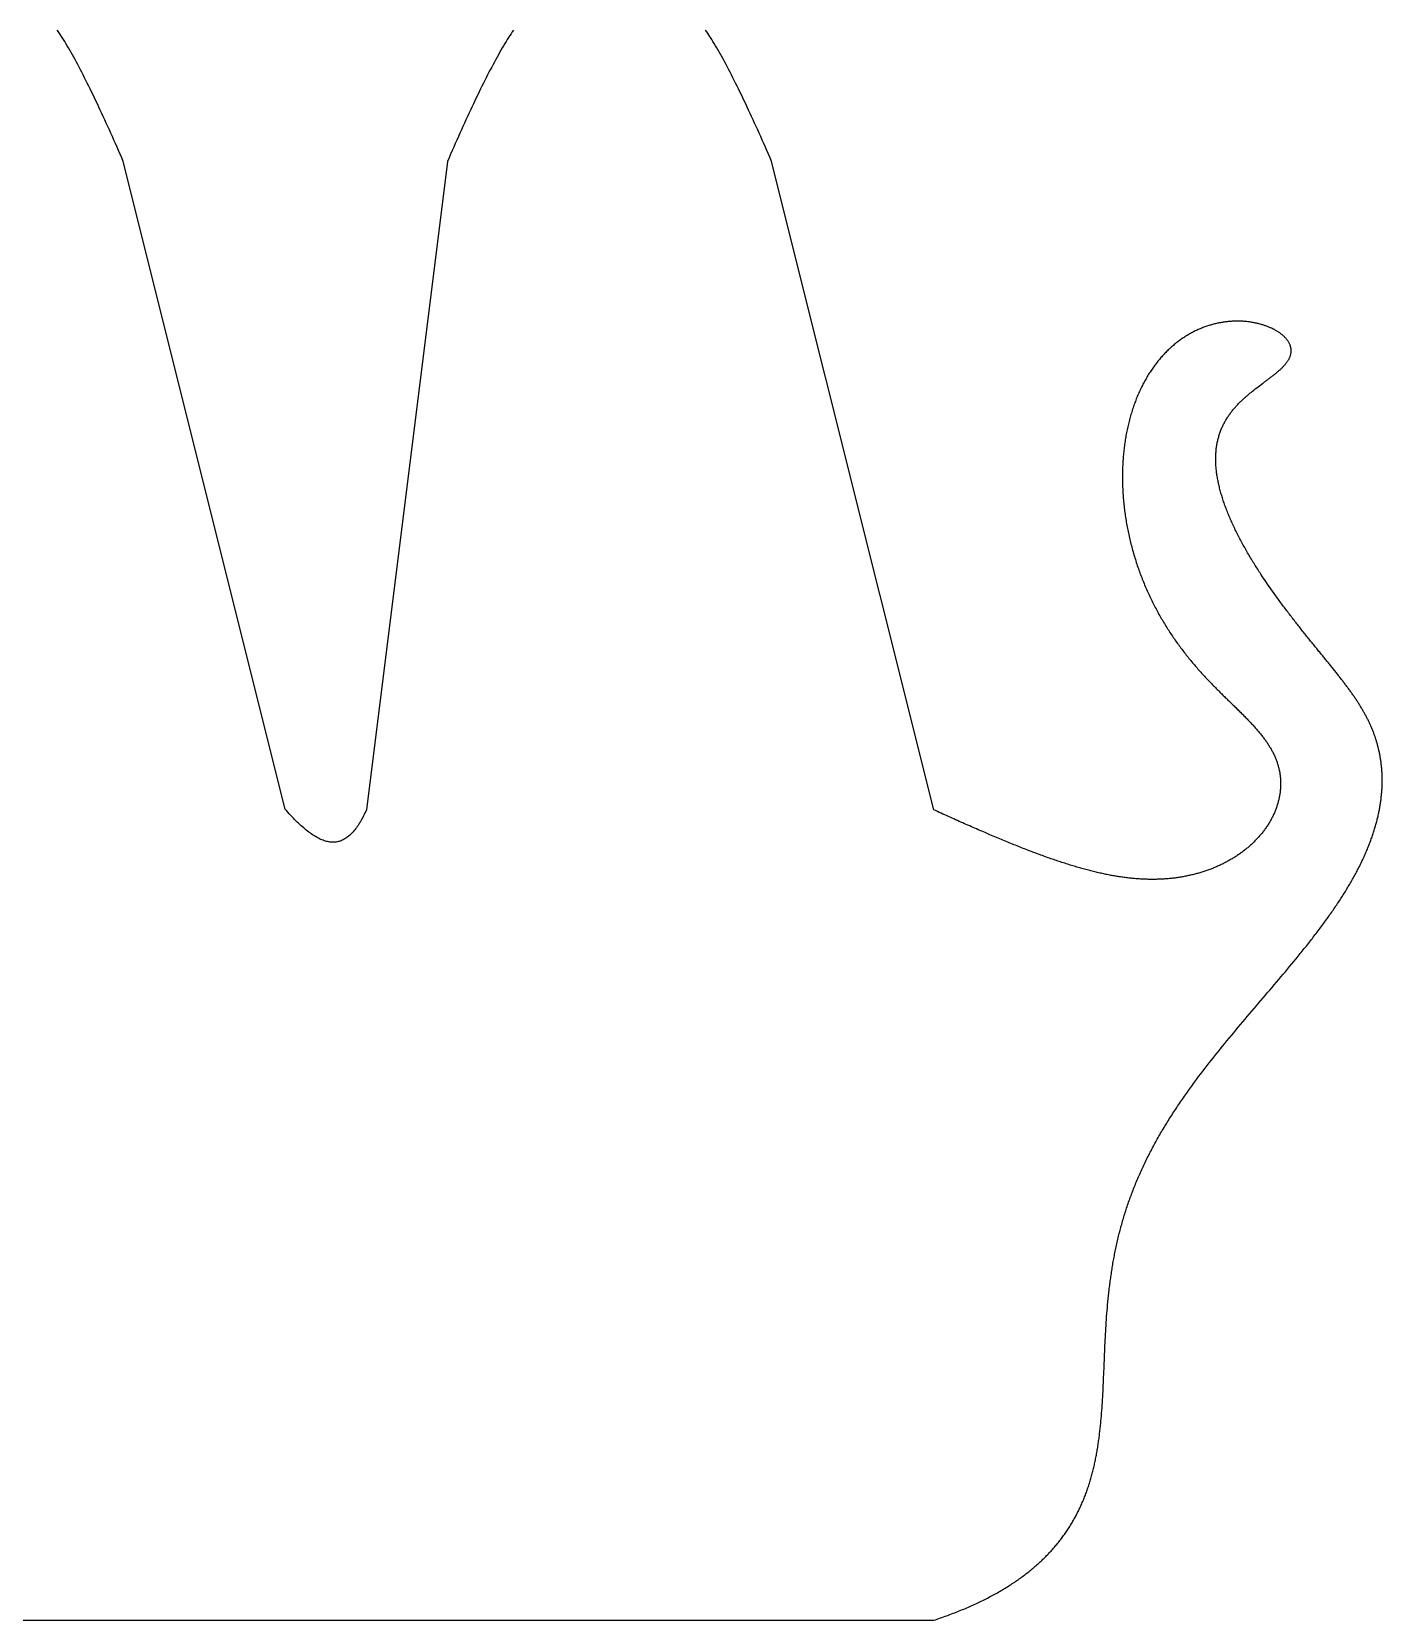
# Model space of a CAD drawing. Extents: x 10 to 579, y 44 to 800.
# Drawn here: x 258.34 to 300, y 304.96 to 353.96 of the extents above; entities that cross this region are included whole.
import ezdxf

# ---------------------------------------------------------------- set-up
doc = ezdxf.new("R2010")
doc.units = 0
doc.header["$MEASUREMENT"] = 0
doc.layers.get('0').update_dxf_attribs({"lineweight": 0})

msp = doc.modelspace()

# ---------------------------------------------------------------- linework, layer by layer
at = {"color": 18, "lineweight": 25, "true_color": 0x000000}
for p, q in [((266.161, 329.983), (261.167, 349.959)), ((271.167, 349.959), (268.667, 329.959)), ((286.167, 329.959), (281.167, 349.959)), ((236.167, 304.959), (286.167, 304.959))]:
    msp.add_line(p, q, dxfattribs=at)
for points in [[(261.167, 349.959), (261.119, 350.071), (261.07, 350.183), (261.022, 350.293), (260.974, 350.403), (260.926, 350.511), (260.878, 350.618), (260.831, 350.725), (260.784, 350.83), (260.737, 350.935), (260.69, 351.038), (260.644, 351.14), (260.597, 351.241), (260.551, 351.342), (260.505, 351.441), (260.459, 351.539), (260.414, 351.636), (260.369, 351.732), (260.324, 351.826), (260.279, 351.92), (260.234, 352.012), (260.19, 352.104), (260.146, 352.194), (260.102, 352.283), (260.058, 352.37), (260.015, 352.457), (259.972, 352.542), (259.929, 352.626), (259.887, 352.709), (259.844, 352.79), (259.802, 352.87), (259.761, 352.949), (259.719, 353.026), (259.678, 353.102), (259.637, 353.176), (259.596, 353.249), (259.556, 353.321), (259.516, 353.391), (259.476, 353.46), (259.437, 353.527), (259.398, 353.593), (259.359, 353.658), (259.32, 353.72), (259.282, 353.781), (259.244, 353.841), (259.207, 353.899), (259.169, 353.956), (259.132, 354.011)], [(273.202, 354.011), (273.165, 353.956), (273.128, 353.899), (273.09, 353.841), (273.052, 353.781), (273.014, 353.72), (272.975, 353.658), (272.937, 353.593), (272.898, 353.527), (272.858, 353.46), (272.818, 353.391), (272.778, 353.321), (272.738, 353.249), (272.697, 353.176), (272.656, 353.102), (272.615, 353.026), (272.574, 352.949), (272.532, 352.87), (272.49, 352.79), (272.448, 352.709), (272.405, 352.626), (272.362, 352.542), (272.319, 352.457), (272.276, 352.37), (272.232, 352.283), (272.188, 352.194), (272.144, 352.104), (272.1, 352.012), (272.055, 351.92), (272.011, 351.826), (271.966, 351.732), (271.92, 351.636), (271.875, 351.539), (271.829, 351.441), (271.783, 351.342), (271.737, 351.241), (271.691, 351.14), (271.644, 351.038), (271.597, 350.935), (271.55, 350.83), (271.503, 350.725), (271.456, 350.618), (271.408, 350.511), (271.36, 350.403), (271.312, 350.293), (271.264, 350.183), (271.216, 350.071), (271.167, 349.959)], [(281.167, 349.959), (281.119, 350.071), (281.07, 350.183), (281.022, 350.293), (280.974, 350.403), (280.926, 350.511), (280.878, 350.618), (280.831, 350.725), (280.784, 350.83), (280.737, 350.935), (280.69, 351.038), (280.644, 351.14), (280.597, 351.241), (280.551, 351.342), (280.505, 351.441), (280.459, 351.539), (280.414, 351.636), (280.369, 351.732), (280.324, 351.826), (280.279, 351.92), (280.234, 352.012), (280.19, 352.104), (280.146, 352.194), (280.102, 352.283), (280.058, 352.37), (280.015, 352.457), (279.972, 352.542), (279.929, 352.626), (279.887, 352.709), (279.844, 352.79), (279.802, 352.87), (279.761, 352.949), (279.719, 353.026), (279.678, 353.102), (279.637, 353.176), (279.596, 353.249), (279.556, 353.321), (279.516, 353.391), (279.476, 353.46), (279.437, 353.527), (279.398, 353.593), (279.359, 353.658), (279.32, 353.72), (279.282, 353.781), (279.244, 353.841), (279.207, 353.899), (279.169, 353.956), (279.132, 354.011)], [(286.167, 304.959), (286.219, 304.976), (286.27, 304.993), (286.321, 305.011), (286.372, 305.028), (286.422, 305.046), (286.472, 305.063), (286.522, 305.081), (286.572, 305.099), (286.621, 305.117), (286.67, 305.135), (286.719, 305.154), (286.767, 305.172), (286.815, 305.191), (286.863, 305.21), (286.911, 305.228), (286.958, 305.247), (287.006, 305.266), (287.052, 305.286), (287.099, 305.305), (287.145, 305.325), (287.191, 305.344), (287.237, 305.364), (287.282, 305.384), (287.328, 305.404), (287.373, 305.424), (287.417, 305.444), (287.462, 305.465), (287.506, 305.485), (287.549, 305.506), (287.593, 305.527), (287.636, 305.548), (287.679, 305.569), (287.722, 305.59), (287.764, 305.611), (287.807, 305.633), (287.848, 305.654), (287.89, 305.676), (287.931, 305.698), (287.972, 305.72), (288.013, 305.742), (288.054, 305.764), (288.094, 305.786), (288.134, 305.809), (288.174, 305.831), (288.213, 305.854), (288.252, 305.877), (288.291, 305.9), (288.33, 305.923), (288.368, 305.946), (288.406, 305.969), (288.444, 305.993), (288.481, 306.017), (288.518, 306.04), (288.555, 306.064), (288.592, 306.088), (288.628, 306.112), (288.665, 306.137), (288.7, 306.161), (288.736, 306.185), (288.771, 306.21), (288.806, 306.235), (288.841, 306.26), (288.876, 306.285), (288.91, 306.31), (288.944, 306.335), (288.978, 306.361), (289.011, 306.386), (289.044, 306.412), (289.077, 306.438), (289.11, 306.464), (289.142, 306.49), (289.174, 306.516), (289.206, 306.542), (289.237, 306.568), (289.269, 306.595), (289.3, 306.622), (289.33, 306.649), (289.361, 306.675), (289.391, 306.702), (289.421, 306.73), (289.451, 306.757), (289.48, 306.784), (289.509, 306.812), (289.538, 306.84), (289.567, 306.867), (289.595, 306.895), (289.623, 306.923), (289.651, 306.952), (289.679, 306.98), (289.706, 307.008), (289.733, 307.037), (289.76, 307.066), (289.786, 307.094), (289.812, 307.123), (289.838, 307.152), (289.864, 307.182), (289.89, 307.211), (289.915, 307.24), (289.94, 307.27), (289.965, 307.3), (289.989, 307.329), (290.013, 307.359), (290.037, 307.389), (290.061, 307.42), (290.084, 307.45), (290.107, 307.48), (290.13, 307.511), (290.153, 307.542), (290.175, 307.572), (290.198, 307.603), (290.219, 307.634), (290.241, 307.665), (290.263, 307.697), (290.284, 307.728), (290.305, 307.76), (290.325, 307.791), (290.346, 307.823), (290.366, 307.855), (290.386, 307.887), (290.406, 307.919), (290.425, 307.951), (290.444, 307.984), (290.463, 308.016), (290.482, 308.049), (290.501, 308.082), (290.519, 308.114), (290.537, 308.147), (290.555, 308.18), (290.572, 308.214), (290.59, 308.247), (290.607, 308.28), (290.624, 308.314), (290.64, 308.348), (290.657, 308.381), (290.673, 308.415), (290.689, 308.449), (290.704, 308.483), (290.72, 308.518), (290.735, 308.552), (290.75, 308.586), (290.765, 308.621), (290.78, 308.656), (290.794, 308.691), (290.808, 308.725), (290.822, 308.761), (290.836, 308.796), (290.85, 308.831), (290.863, 308.866), (290.876, 308.902), (290.889, 308.937), (290.902, 308.973), (290.914, 309.009), (290.926, 309.045), (290.938, 309.081), (290.95, 309.117), (290.962, 309.153), (290.973, 309.19), (290.985, 309.226), (290.996, 309.263), (291.007, 309.3), (291.017, 309.336), (291.028, 309.373), (291.038, 309.41), (291.048, 309.447), (291.058, 309.485), (291.068, 309.522), (291.077, 309.559), (291.087, 309.597), (291.096, 309.635), (291.105, 309.672), (291.114, 309.71), (291.123, 309.748), (291.131, 309.786), (291.139, 309.824), (291.147, 309.863), (291.155, 309.901), (291.163, 309.939), (291.171, 309.978), (291.178, 310.017), (291.186, 310.055), (291.193, 310.094), (291.2, 310.133), (291.207, 310.172), (291.213, 310.212), (291.22, 310.251), (291.226, 310.29), (291.233, 310.33), (291.239, 310.369), (291.245, 310.409), (291.25, 310.448), (291.256, 310.488), (291.262, 310.528), (291.267, 310.568), (291.272, 310.608), (291.277, 310.648), (291.283, 310.689), (291.287, 310.729), (291.292, 310.769), (291.297, 310.81), (291.301, 310.851), (291.306, 310.891), (291.31, 310.932), (291.314, 310.973), (291.318, 311.014), (291.322, 311.055), (291.326, 311.096), (291.334, 311.179), (291.341, 311.262), (291.347, 311.345), (291.354, 311.428), (291.36, 311.512), (291.366, 311.596), (291.371, 311.681), (291.376, 311.765), (291.381, 311.85), (291.386, 311.936), (291.39, 312.021), (291.394, 312.107), (291.399, 312.193), (291.403, 312.279), (291.406, 312.366), (291.41, 312.453), (291.414, 312.54), (291.418, 312.627), (291.421, 312.715), (291.425, 312.803), (291.428, 312.891), (291.432, 312.979), (291.436, 313.068), (291.439, 313.156), (291.443, 313.245), (291.447, 313.334), (291.451, 313.423), (291.455, 313.513), (291.46, 313.602), (291.464, 313.692), (291.469, 313.782), (291.474, 313.872), (291.479, 313.962), (291.485, 314.053), (291.491, 314.143), (291.497, 314.234), (291.503, 314.325), (291.51, 314.416), (291.517, 314.507), (291.525, 314.598), (291.533, 314.689), (291.541, 314.78), (291.55, 314.872), (291.56, 314.963), (291.57, 315.055), (291.58, 315.146), (291.585, 315.192), (291.591, 315.238), (291.596, 315.284), (291.602, 315.33), (291.608, 315.376), (291.614, 315.422), (291.62, 315.468), (291.627, 315.514), (291.633, 315.56), (291.64, 315.606), (291.647, 315.652), (291.653, 315.698), (291.661, 315.744), (291.668, 315.79), (291.675, 315.836), (291.683, 315.882), (291.69, 315.928), (291.698, 315.974), (291.706, 316.02), (291.715, 316.066), (291.723, 316.112), (291.732, 316.158), (291.74, 316.204), (291.749, 316.25), (291.758, 316.296), (291.768, 316.342), (291.777, 316.388), (291.787, 316.434), (291.796, 316.48), (291.806, 316.526), (291.817, 316.572), (291.827, 316.618), (291.837, 316.664), (291.848, 316.71), (291.859, 316.757), (291.87, 316.803), (291.882, 316.849), (291.893, 316.895), (291.905, 316.941), (291.917, 316.987), (291.929, 317.033), (291.941, 317.078), (291.953, 317.124), (291.966, 317.17), (291.979, 317.216), (291.992, 317.262), (292.005, 317.308), (292.019, 317.354), (292.033, 317.4), (292.047, 317.446), (292.061, 317.492), (292.075, 317.538), (292.09, 317.583), (292.104, 317.629), (292.119, 317.675), (292.135, 317.721), (292.15, 317.767), (292.166, 317.812), (292.181, 317.858), (292.197, 317.904), (292.214, 317.949), (292.23, 317.995), (292.247, 318.041), (292.264, 318.086), (292.281, 318.132), (292.298, 318.178), (292.316, 318.223), (292.334, 318.269), (292.351, 318.314), (292.37, 318.36), (292.388, 318.405), (292.407, 318.451), (292.426, 318.496), (292.445, 318.541), (292.464, 318.587), (292.483, 318.632), (292.503, 318.677), (292.523, 318.723), (292.543, 318.768), (292.564, 318.813), (292.584, 318.858), (292.605, 318.904), (292.626, 318.949), (292.647, 318.994), (292.669, 319.039), (292.691, 319.084), (292.712, 319.129), (292.735, 319.174), (292.757, 319.219), (292.779, 319.264), (292.802, 319.309), (292.825, 319.354), (292.848, 319.399), (292.872, 319.443), (292.895, 319.488), (292.919, 319.533), (292.943, 319.578), (292.967, 319.622), (292.991, 319.667), (293.016, 319.712), (293.041, 319.756), (293.066, 319.801), (293.091, 319.845), (293.116, 319.89), (293.142, 319.934), (293.168, 319.979), (293.194, 320.023), (293.22, 320.068), (293.246, 320.112), (293.273, 320.156), (293.3, 320.201), (293.327, 320.245), (293.354, 320.289), (293.381, 320.333), (293.408, 320.377), (293.436, 320.421), (293.464, 320.465), (293.492, 320.509), (293.52, 320.553), (293.549, 320.597), (293.577, 320.641), (293.606, 320.685), (293.635, 320.729), (293.664, 320.773), (293.693, 320.816), (293.722, 320.86), (293.752, 320.904), (293.782, 320.948), (293.811, 320.991), (293.841, 321.035), (293.872, 321.078), (293.902, 321.122), (293.932, 321.165), (293.963, 321.209), (293.994, 321.252), (294.025, 321.295), (294.056, 321.339), (294.087, 321.382), (294.118, 321.425), (294.15, 321.469), (294.181, 321.512), (294.213, 321.555), (294.245, 321.598), (294.277, 321.641), (294.341, 321.727), (294.406, 321.813), (294.471, 321.899), (294.537, 321.984), (294.603, 322.07), (294.67, 322.155), (294.736, 322.24), (294.804, 322.325), (294.871, 322.41), (294.939, 322.494), (295.007, 322.579), (295.076, 322.663), (295.144, 322.747), (295.213, 322.831), (295.283, 322.915), (295.352, 322.999), (295.421, 323.083), (295.491, 323.166), (295.561, 323.249), (295.631, 323.333), (295.701, 323.416), (295.771, 323.498), (295.841, 323.581), (295.911, 323.664), (295.981, 323.746), (296.051, 323.828), (296.121, 323.911), (296.191, 323.992), (296.26, 324.074), (296.33, 324.156), (296.399, 324.237), (296.469, 324.319), (296.538, 324.4), (296.607, 324.481), (296.675, 324.562), (296.744, 324.643), (296.812, 324.723), (296.88, 324.804), (296.947, 324.884), (297.015, 324.964), (297.081, 325.044), (297.148, 325.124), (297.214, 325.204), (297.28, 325.283), (297.345, 325.363), (297.409, 325.442), (297.442, 325.482), (297.474, 325.521), (297.506, 325.561), (297.537, 325.6), (297.569, 325.639), (297.6, 325.679), (297.632, 325.718), (297.663, 325.757), (297.694, 325.797), (297.725, 325.836), (297.756, 325.875), (297.787, 325.914), (297.817, 325.953), (297.848, 325.992), (297.878, 326.031), (297.908, 326.07), (297.938, 326.109), (297.967, 326.148), (297.997, 326.187), (298.026, 326.226), (298.056, 326.264), (298.085, 326.303), (298.114, 326.342), (298.142, 326.38), (298.171, 326.419), (298.199, 326.458), (298.227, 326.496), (298.255, 326.534), (298.283, 326.573), (298.311, 326.611), (298.338, 326.65), (298.365, 326.688), (298.392, 326.726), (298.419, 326.764), (298.446, 326.802), (298.472, 326.84), (298.499, 326.878), (298.525, 326.916), (298.551, 326.954), (298.576, 326.992), (298.602, 327.03), (298.627, 327.068), (298.652, 327.106), (298.677, 327.143), (298.702, 327.181), (298.726, 327.219), (298.75, 327.256), (298.774, 327.294), (298.798, 327.331), (298.822, 327.369), (298.845, 327.406), (298.868, 327.443), (298.891, 327.481), (298.913, 327.518), (298.936, 327.555), (298.958, 327.592), (298.98, 327.629), (299.002, 327.666), (299.023, 327.703), (299.045, 327.74), (299.066, 327.777), (299.087, 327.814), (299.107, 327.85), (299.128, 327.887), (299.148, 327.924), (299.168, 327.96), (299.187, 327.997), (299.207, 328.033), (299.226, 328.069), (299.245, 328.106), (299.264, 328.142), (299.282, 328.178), (299.3, 328.214), (299.318, 328.25), (299.336, 328.286), (299.354, 328.322), (299.371, 328.358), (299.388, 328.394), (299.405, 328.43), (299.422, 328.465), (299.438, 328.501), (299.454, 328.536), (299.47, 328.572), (299.485, 328.607), (299.501, 328.643), (299.516, 328.678), (299.531, 328.713), (299.545, 328.748), (299.56, 328.783), (299.574, 328.818), (299.588, 328.853), (299.602, 328.888), (299.615, 328.923), (299.628, 328.957), (299.641, 328.992), (299.654, 329.027), (299.666, 329.061), (299.679, 329.095), (299.691, 329.13), (299.703, 329.164), (299.714, 329.198), (299.725, 329.232), (299.736, 329.266), (299.747, 329.3), (299.758, 329.334), (299.768, 329.367), (299.778, 329.401), (299.788, 329.435), (299.798, 329.468), (299.807, 329.502), (299.816, 329.535), (299.825, 329.568), (299.834, 329.601), (299.843, 329.634), (299.851, 329.667), (299.859, 329.7), (299.867, 329.733), (299.874, 329.766), (299.882, 329.798), (299.889, 329.831), (299.896, 329.863), (299.902, 329.895), (299.909, 329.928), (299.915, 329.96), (299.921, 329.992), (299.927, 330.024), (299.933, 330.056), (299.938, 330.087), (299.943, 330.119), (299.948, 330.15), (299.953, 330.182), (299.957, 330.213), (299.961, 330.245), (299.966, 330.276), (299.969, 330.307), (299.973, 330.338), (299.976, 330.369), (299.98, 330.399), (299.983, 330.43), (299.986, 330.461), (299.988, 330.491), (299.991, 330.522), (299.993, 330.552), (299.995, 330.582), (299.997, 330.612), (299.998, 330.642), (300, 330.672), (300.001, 330.702), (300.002, 330.731), (300.003, 330.761), (300.003, 330.79), (300.004, 330.82), (300.004, 330.849), (300.004, 330.878), (300.004, 330.907), (300.003, 330.936), (300.003, 330.965), (300.002, 330.994), (300.001, 331.022), (300, 331.051), (299.999, 331.079), (299.997, 331.108), (299.996, 331.136), (299.994, 331.164), (299.992, 331.192), (299.99, 331.22), (299.987, 331.248), (299.985, 331.275), (299.982, 331.303), (299.979, 331.33), (299.976, 331.358), (299.973, 331.385), (299.969, 331.412), (299.966, 331.439), (299.962, 331.466), (299.958, 331.493), (299.954, 331.52), (299.95, 331.547), (299.945, 331.574), (299.941, 331.6), (299.936, 331.626), (299.931, 331.653), (299.926, 331.679), (299.921, 331.705), (299.915, 331.731), (299.91, 331.757), (299.904, 331.783), (299.898, 331.809), (299.892, 331.834), (299.886, 331.86), (299.88, 331.885), (299.873, 331.911), (299.867, 331.936), (299.86, 331.961), (299.853, 331.986), (299.846, 332.011), (299.839, 332.036), (299.831, 332.061), (299.824, 332.086), (299.816, 332.111), (299.808, 332.135), (299.8, 332.16), (299.792, 332.185), (299.784, 332.209), (299.775, 332.233), (299.767, 332.258), (299.758, 332.282), (299.749, 332.306), (299.74, 332.33), (299.731, 332.354), (299.722, 332.378), (299.712, 332.402), (299.703, 332.425), (299.693, 332.449), (299.683, 332.473), (299.673, 332.497), (299.663, 332.52), (299.653, 332.544), (299.642, 332.567), (299.632, 332.59), (299.621, 332.614), (299.61, 332.637), (299.599, 332.66), (299.588, 332.684), (299.577, 332.707), (299.566, 332.73), (299.554, 332.753), (299.543, 332.776), (299.531, 332.799), (299.519, 332.822), (299.507, 332.845), (299.494, 332.868), (299.482, 332.891), (299.47, 332.914), (299.457, 332.937), (299.444, 332.96), (299.431, 332.983), (299.418, 333.005), (299.405, 333.028), (299.392, 333.051), (299.378, 333.074), (299.365, 333.097), (299.351, 333.119), (299.337, 333.142), (299.323, 333.165), (299.309, 333.188), (299.295, 333.211), (299.28, 333.234), (299.266, 333.256), (299.251, 333.279), (299.236, 333.302), (299.221, 333.325), (299.206, 333.348), (299.191, 333.371), (299.175, 333.394), (299.16, 333.417), (299.144, 333.44), (299.129, 333.463), (299.113, 333.486), (299.096, 333.509), (299.08, 333.532), (299.064, 333.555), (299.047, 333.579), (299.031, 333.602), (299.014, 333.625), (298.997, 333.649), (298.98, 333.672), (298.963, 333.696), (298.946, 333.719), (298.928, 333.743), (298.911, 333.766), (298.893, 333.79), (298.875, 333.814), (298.857, 333.838), (298.839, 333.862), (298.821, 333.886), (298.802, 333.91), (298.784, 333.934), (298.765, 333.958), (298.746, 333.983), (298.727, 334.007), (298.708, 334.032), (298.689, 334.056), (298.67, 334.081), (298.65, 334.106), (298.631, 334.131), (298.611, 334.156), (298.591, 334.181), (298.571, 334.206), (298.551, 334.231), (298.531, 334.257), (298.51, 334.282), (298.49, 334.308), (298.469, 334.334), (298.448, 334.359), (298.427, 334.385), (298.406, 334.411), (298.385, 334.438), (298.364, 334.464), (298.343, 334.49), (298.321, 334.517), (298.299, 334.544), (298.278, 334.57), (298.256, 334.597), (298.234, 334.624), (298.212, 334.652), (298.189, 334.679), (298.167, 334.706), (298.145, 334.734), (298.122, 334.762), (298.099, 334.79), (298.076, 334.818), (298.053, 334.846), (298.03, 334.874), (298.007, 334.903), (297.984, 334.931), (297.961, 334.96), (297.937, 334.989), (297.914, 335.018), (297.89, 335.047), (297.866, 335.076), (297.842, 335.106), (297.818, 335.135), (297.794, 335.165), (297.77, 335.195), (297.746, 335.225), (297.721, 335.256), (297.697, 335.286), (297.672, 335.316), (297.648, 335.347), (297.623, 335.378), (297.598, 335.409), (297.573, 335.44), (297.548, 335.472), (297.523, 335.503), (297.498, 335.535), (297.473, 335.567), (297.448, 335.598), (297.422, 335.631), (297.397, 335.663), (297.372, 335.695), (297.346, 335.728), (297.321, 335.761), (297.295, 335.794), (297.269, 335.827), (297.244, 335.86), (297.218, 335.893), (297.192, 335.927), (297.166, 335.96), (297.14, 335.994), (297.114, 336.028), (297.088, 336.062), (297.062, 336.097), (297.036, 336.131), (297.01, 336.166), (296.984, 336.2), (296.958, 336.235), (296.932, 336.27), (296.906, 336.305), (296.88, 336.341), (296.854, 336.376), (296.828, 336.412), (296.802, 336.448), (296.776, 336.483), (296.75, 336.519), (296.723, 336.556), (296.697, 336.592), (296.671, 336.628), (296.619, 336.701), (296.568, 336.775), (296.516, 336.849), (296.465, 336.924), (296.413, 336.999), (296.362, 337.074), (296.312, 337.15), (296.262, 337.226), (296.237, 337.265), (296.212, 337.303), (296.187, 337.341), (296.162, 337.38), (296.137, 337.418), (296.113, 337.457), (296.089, 337.496), (296.064, 337.535), (296.04, 337.574), (296.016, 337.613), (295.992, 337.652), (295.969, 337.691), (295.945, 337.73), (295.922, 337.769), (295.898, 337.808), (295.875, 337.848), (295.852, 337.887), (295.829, 337.926), (295.807, 337.966), (295.784, 338.005), (295.762, 338.045), (295.74, 338.084), (295.718, 338.124), (295.696, 338.163), (295.675, 338.203), (295.653, 338.243), (295.632, 338.282), (295.611, 338.322), (295.59, 338.362), (295.57, 338.401), (295.55, 338.441), (295.53, 338.481), (295.51, 338.52), (295.49, 338.56), (295.471, 338.6), (295.452, 338.639), (295.433, 338.679), (295.414, 338.719), (295.396, 338.758), (295.377, 338.798), (295.36, 338.837), (295.342, 338.877), (295.325, 338.916), (295.308, 338.955), (295.291, 338.995), (295.274, 339.034), (295.258, 339.073), (295.242, 339.113), (295.226, 339.152), (295.211, 339.191), (295.196, 339.23), (295.181, 339.269), (295.167, 339.308), (295.152, 339.347), (295.139, 339.385), (295.125, 339.424), (295.112, 339.463), (295.099, 339.501), (295.086, 339.54), (295.074, 339.578), (295.062, 339.616), (295.051, 339.654), (295.039, 339.692), (295.028, 339.73), (295.018, 339.768), (295.007, 339.806), (294.998, 339.843), (294.988, 339.881), (294.979, 339.918), (294.97, 339.955), (294.961, 339.993), (294.953, 340.03), (294.945, 340.066), (294.938, 340.103), (294.931, 340.14), (294.924, 340.176), (294.918, 340.213), (294.912, 340.249), (294.906, 340.285), (294.901, 340.321), (294.896, 340.356), (294.892, 340.392), (294.888, 340.427), (294.884, 340.463), (294.881, 340.498), (294.878, 340.533), (294.875, 340.567), (294.873, 340.602), (294.871, 340.636), (294.87, 340.671), (294.868, 340.705), (294.868, 340.739), (294.868, 340.772), (294.868, 340.806), (294.868, 340.839), (294.869, 340.873), (294.87, 340.905), (294.872, 340.938), (294.874, 340.971), (294.876, 341.003), (294.879, 341.036), (294.882, 341.068), (294.886, 341.099), (294.89, 341.131), (294.894, 341.162), (294.899, 341.194), (294.904, 341.225), (294.91, 341.256), (294.916, 341.286), (294.922, 341.317), (294.929, 341.347), (294.936, 341.377), (294.943, 341.407), (294.951, 341.436), (294.959, 341.465), (294.967, 341.495), (294.976, 341.524), (294.986, 341.552), (294.995, 341.581), (295.005, 341.609), (295.015, 341.637), (295.026, 341.665), (295.037, 341.693), (295.049, 341.72), (295.06, 341.747), (295.072, 341.774), (295.085, 341.801), (295.098, 341.828), (295.111, 341.854), (295.124, 341.88), (295.138, 341.906), (295.152, 341.932), (295.166, 341.957), (295.181, 341.983), (295.196, 342.008), (295.211, 342.033), (295.227, 342.057), (295.242, 342.082), (295.259, 342.106), (295.275, 342.13), (295.292, 342.154), (295.309, 342.177), (295.326, 342.201), (295.343, 342.224), (295.361, 342.247), (295.379, 342.27), (295.397, 342.292), (295.416, 342.315), (295.435, 342.337), (295.454, 342.359), (295.473, 342.381), (295.492, 342.403), (295.512, 342.424), (295.531, 342.445), (295.551, 342.466), (295.571, 342.487), (295.592, 342.508), (295.612, 342.529), (295.633, 342.549), (295.654, 342.569), (295.674, 342.589), (295.695, 342.609), (295.717, 342.629), (295.738, 342.648), (295.759, 342.668), (295.781, 342.687), (295.803, 342.706), (295.824, 342.725), (295.846, 342.744), (295.868, 342.762), (295.89, 342.781), (295.912, 342.799), (295.934, 342.817), (295.956, 342.835), (295.978, 342.853), (296, 342.871), (296.045, 342.906), (296.089, 342.941), (296.134, 342.975), (296.178, 343.009), (296.222, 343.042), (296.266, 343.075), (296.309, 343.107), (296.331, 343.124), (296.353, 343.14), (296.374, 343.156), (296.395, 343.171), (296.416, 343.187), (296.438, 343.203), (296.458, 343.219), (296.479, 343.234), (296.5, 343.25), (296.52, 343.265), (296.54, 343.28), (296.56, 343.296), (296.58, 343.311), (296.6, 343.326), (296.62, 343.341), (296.639, 343.356), (296.658, 343.372), (296.677, 343.387), (296.695, 343.401), (296.714, 343.416), (296.732, 343.431), (296.75, 343.446), (296.767, 343.461), (296.784, 343.476), (296.801, 343.49), (296.818, 343.505), (296.835, 343.52), (296.851, 343.534), (296.867, 343.549), (296.882, 343.564), (296.897, 343.578), (296.912, 343.593), (296.927, 343.607), (296.941, 343.622), (296.955, 343.637), (296.969, 343.651), (296.982, 343.666), (296.995, 343.68), (297.007, 343.695), (297.019, 343.709), (297.031, 343.723), (297.043, 343.738), (297.054, 343.752), (297.064, 343.767), (297.075, 343.781), (297.084, 343.796), (297.094, 343.81), (297.103, 343.825), (297.112, 343.839), (297.12, 343.854), (297.128, 343.868), (297.135, 343.883), (297.142, 343.897), (297.149, 343.912), (297.155, 343.926), (297.16, 343.94), (297.166, 343.955), (297.171, 343.969), (297.175, 343.984), (297.179, 343.998), (297.182, 344.013), (297.186, 344.027), (297.188, 344.042), (297.19, 344.056), (297.192, 344.071), (297.194, 344.085), (297.194, 344.099), (297.195, 344.114), (297.195, 344.128), (297.194, 344.143), (297.193, 344.157), (297.192, 344.171), (297.19, 344.186), (297.188, 344.2), (297.185, 344.214), (297.182, 344.229), (297.179, 344.243), (297.175, 344.257), (297.17, 344.271), (297.165, 344.285), (297.16, 344.3), (297.154, 344.314), (297.148, 344.328), (297.141, 344.342), (297.134, 344.356), (297.127, 344.369), (297.119, 344.383), (297.11, 344.397), (297.101, 344.411), (297.092, 344.425), (297.083, 344.438), (297.073, 344.452), (297.062, 344.465), (297.051, 344.479), (297.04, 344.492), (297.028, 344.505), (297.016, 344.518), (297.004, 344.531), (296.991, 344.544), (296.977, 344.557), (296.964, 344.57), (296.95, 344.583), (296.935, 344.595), (296.921, 344.608), (296.905, 344.62), (296.89, 344.633), (296.874, 344.645), (296.858, 344.657), (296.841, 344.669), (296.824, 344.68), (296.807, 344.692), (296.789, 344.704), (296.771, 344.715), (296.753, 344.726), (296.734, 344.737), (296.715, 344.748), (296.696, 344.759), (296.676, 344.77), (296.657, 344.78), (296.636, 344.79), (296.616, 344.801), (296.595, 344.811), (296.574, 344.82), (296.552, 344.83), (296.531, 344.84), (296.509, 344.849), (296.487, 344.858), (296.464, 344.867), (296.441, 344.875), (296.418, 344.884), (296.395, 344.892), (296.371, 344.9), (296.348, 344.908), (296.324, 344.916), (296.299, 344.923), (296.275, 344.931), (296.25, 344.938), (296.225, 344.944), (296.2, 344.951), (296.175, 344.957), (296.149, 344.963), (296.123, 344.969), (296.097, 344.975), (296.071, 344.98), (296.045, 344.985), (296.019, 344.99), (295.992, 344.995), (295.965, 344.999), (295.938, 345.003), (295.911, 345.007), (295.883, 345.011), (295.856, 345.014), (295.828, 345.017), (295.8, 345.02), (295.773, 345.022), (295.745, 345.025), (295.716, 345.027), (295.688, 345.028), (295.66, 345.03), (295.631, 345.031), (295.602, 345.032), (295.574, 345.032), (295.545, 345.032), (295.516, 345.032), (295.487, 345.032), (295.458, 345.031), (295.428, 345.03), (295.399, 345.029), (295.37, 345.028), (295.34, 345.026), (295.311, 345.024), (295.281, 345.021), (295.251, 345.018), (295.222, 345.015), (295.192, 345.012), (295.162, 345.008), (295.132, 345.004), (295.102, 345), (295.072, 344.995), (295.042, 344.99), (295.012, 344.985), (294.982, 344.979), (294.952, 344.973), (294.922, 344.967), (294.892, 344.96), (294.862, 344.953), (294.832, 344.946), (294.802, 344.938), (294.772, 344.93), (294.742, 344.922), (294.712, 344.913), (294.682, 344.904), (294.652, 344.895), (294.622, 344.885), (294.592, 344.875), (294.562, 344.865), (294.532, 344.854), (294.502, 344.843), (294.472, 344.832), (294.443, 344.82), (294.413, 344.808), (294.383, 344.796), (294.354, 344.783), (294.324, 344.77), (294.295, 344.756), (294.265, 344.743), (294.236, 344.729), (294.206, 344.714), (294.177, 344.699), (294.148, 344.684), (294.119, 344.669), (294.09, 344.653), (294.061, 344.637), (294.033, 344.62), (294.004, 344.603), (293.975, 344.586), (293.947, 344.568), (293.918, 344.55), (293.89, 344.532), (293.862, 344.513), (293.834, 344.495), (293.806, 344.475), (293.778, 344.456), (293.751, 344.436), (293.723, 344.415), (293.696, 344.394), (293.668, 344.373), (293.641, 344.352), (293.614, 344.33), (293.587, 344.308), (293.561, 344.286), (293.534, 344.263), (293.508, 344.24), (293.481, 344.216), (293.455, 344.193), (293.429, 344.169), (293.404, 344.144), (293.378, 344.119), (293.352, 344.094), (293.327, 344.069), (293.302, 344.043), (293.277, 344.017), (293.252, 343.99), (293.228, 343.963), (293.203, 343.936), (293.179, 343.909), (293.155, 343.881), (293.131, 343.853), (293.108, 343.824), (293.084, 343.796), (293.061, 343.767), (293.038, 343.737), (293.015, 343.707), (292.992, 343.677), (292.97, 343.647), (292.948, 343.616), (292.926, 343.585), (292.904, 343.554), (292.882, 343.522), (292.861, 343.49), (292.84, 343.458), (292.819, 343.426), (292.798, 343.393), (292.778, 343.36), (292.757, 343.326), (292.737, 343.292), (292.718, 343.258), (292.698, 343.224), (292.679, 343.189), (292.66, 343.154), (292.641, 343.119), (292.622, 343.084), (292.604, 343.048), (292.586, 343.012), (292.568, 342.976), (292.55, 342.939), (292.533, 342.902), (292.515, 342.865), (292.499, 342.828), (292.482, 342.79), (292.466, 342.752), (292.449, 342.714), (292.434, 342.675), (292.418, 342.637), (292.403, 342.598), (292.388, 342.558), (292.373, 342.519), (292.358, 342.479), (292.344, 342.439), (292.33, 342.399), (292.316, 342.358), (292.303, 342.318), (292.289, 342.277), (292.276, 342.236), (292.264, 342.194), (292.251, 342.153), (292.239, 342.111), (292.227, 342.069), (292.216, 342.027), (292.204, 341.984), (292.193, 341.941), (292.183, 341.899), (292.172, 341.856), (292.162, 341.812), (292.152, 341.769), (292.143, 341.725), (292.133, 341.681), (292.124, 341.637), (292.116, 341.593), (292.107, 341.549), (292.099, 341.504), (292.091, 341.459), (292.083, 341.414), (292.076, 341.369), (292.069, 341.324), (292.062, 341.279), (292.056, 341.233), (292.05, 341.187), (292.044, 341.142), (292.038, 341.096), (292.033, 341.049), (292.028, 341.003), (292.023, 340.957), (292.019, 340.91), (292.015, 340.864), (292.011, 340.817), (292.008, 340.77), (292.004, 340.723), (292.002, 340.676), (291.999, 340.628), (291.997, 340.581), (291.995, 340.534), (291.993, 340.486), (291.991, 340.438), (291.99, 340.391), (291.99, 340.343), (291.989, 340.295), (291.989, 340.247), (291.989, 340.199), (291.989, 340.151), (291.99, 340.102), (291.991, 340.054), (291.992, 340.006), (291.993, 339.957), (291.995, 339.909), (291.997, 339.86), (292, 339.812), (292.003, 339.763), (292.006, 339.715), (292.009, 339.666), (292.012, 339.617), (292.016, 339.568), (292.02, 339.52), (292.025, 339.471), (292.03, 339.422), (292.035, 339.373), (292.04, 339.324), (292.046, 339.275), (292.052, 339.227), (292.058, 339.178), (292.064, 339.129), (292.071, 339.08), (292.078, 339.031), (292.085, 338.982), (292.093, 338.934), (292.101, 338.885), (292.109, 338.836), (292.118, 338.787), (292.126, 338.738), (292.135, 338.69), (292.145, 338.641), (292.154, 338.593), (292.164, 338.544), (292.174, 338.495), (292.185, 338.447), (292.195, 338.399), (292.206, 338.35), (292.218, 338.302), (292.229, 338.254), (292.241, 338.205), (292.253, 338.157), (292.265, 338.109), (292.278, 338.061), (292.291, 338.014), (292.304, 337.966), (292.317, 337.918), (292.331, 337.87), (292.345, 337.823), (292.359, 337.776), (292.373, 337.728), (292.388, 337.681), (292.403, 337.634), (292.418, 337.587), (292.433, 337.54), (292.449, 337.493), (292.465, 337.447), (292.481, 337.4), (292.498, 337.354), (292.514, 337.307), (292.531, 337.261), (292.548, 337.215), (292.566, 337.169), (292.583, 337.123), (292.601, 337.078), (292.619, 337.032), (292.637, 336.987), (292.656, 336.942), (292.675, 336.897), (292.694, 336.852), (292.713, 336.807), (292.732, 336.762), (292.752, 336.718), (292.772, 336.673), (292.792, 336.629), (292.812, 336.585), (292.832, 336.542), (292.853, 336.498), (292.874, 336.454), (292.895, 336.411), (292.916, 336.368), (292.938, 336.325), (292.96, 336.282), (292.981, 336.24), (293.003, 336.197), (293.026, 336.155), (293.048, 336.113), (293.071, 336.071), (293.094, 336.03), (293.117, 335.988), (293.14, 335.947), (293.163, 335.906), (293.187, 335.865), (293.21, 335.824), (293.234, 335.784), (293.258, 335.743), (293.282, 335.703), (293.307, 335.663), (293.331, 335.624), (293.356, 335.584), (293.381, 335.545), (293.406, 335.506), (293.431, 335.467), (293.456, 335.428), (293.481, 335.39), (293.507, 335.352), (293.532, 335.314), (293.558, 335.276), (293.584, 335.238), (293.61, 335.201), (293.636, 335.163), (293.662, 335.126), (293.689, 335.09), (293.715, 335.053), (293.742, 335.017), (293.769, 334.981), (293.795, 334.945), (293.822, 334.909), (293.849, 334.873), (293.876, 334.838), (293.904, 334.803), (293.931, 334.768), (293.958, 334.733), (293.986, 334.699), (294.013, 334.665), (294.041, 334.631), (294.068, 334.597), (294.096, 334.563), (294.124, 334.53), (294.152, 334.497), (294.18, 334.464), (294.208, 334.431), (294.236, 334.398), (294.264, 334.366), (294.292, 334.334), (294.32, 334.302), (294.348, 334.27), (294.376, 334.238), (294.405, 334.207), (294.433, 334.176), (294.461, 334.145), (294.489, 334.114), (294.518, 334.083), (294.546, 334.053), (294.574, 334.022), (294.603, 333.992), (294.631, 333.962), (294.659, 333.933), (294.687, 333.903), (294.716, 333.874), (294.744, 333.845), (294.772, 333.816), (294.8, 333.787), (294.829, 333.758), (294.857, 333.729), (294.885, 333.701), (294.913, 333.673), (294.941, 333.645), (294.969, 333.617), (294.997, 333.589), (295.024, 333.561), (295.052, 333.534), (295.08, 333.507), (295.108, 333.479), (295.135, 333.452), (295.163, 333.425), (295.19, 333.399), (295.217, 333.372), (295.244, 333.345), (295.272, 333.319), (295.299, 333.293), (295.326, 333.266), (295.352, 333.24), (295.379, 333.214), (295.406, 333.188), (295.432, 333.163), (295.458, 333.137), (295.485, 333.111), (295.511, 333.086), (295.537, 333.06), (295.562, 333.035), (295.588, 333.01), (295.613, 332.985), (295.639, 332.959), (295.664, 332.934), (295.689, 332.909), (295.714, 332.885), (295.738, 332.86), (295.763, 332.835), (295.787, 332.81), (295.811, 332.786), (295.835, 332.761), (295.859, 332.736), (295.883, 332.712), (295.906, 332.687), (295.929, 332.663), (295.952, 332.638), (295.975, 332.614), (295.998, 332.59), (296.02, 332.565), (296.042, 332.541), (296.064, 332.517), (296.086, 332.492), (296.107, 332.468), (296.128, 332.444), (296.149, 332.419), (296.17, 332.395), (296.191, 332.371), (296.211, 332.347), (296.231, 332.322), (296.25, 332.298), (296.27, 332.274), (296.289, 332.249), (296.308, 332.225), (296.327, 332.201), (296.345, 332.176), (296.363, 332.152), (296.381, 332.128), (296.399, 332.103), (296.416, 332.079), (296.433, 332.054), (296.45, 332.03), (296.466, 332.005), (296.483, 331.981), (296.498, 331.956), (296.514, 331.931), (296.529, 331.906), (296.544, 331.882), (296.559, 331.857), (296.573, 331.832), (296.587, 331.807), (296.601, 331.782), (296.614, 331.757), (296.627, 331.732), (296.64, 331.707), (296.652, 331.682), (296.665, 331.656), (296.676, 331.631), (296.688, 331.606), (296.699, 331.58), (296.71, 331.555), (296.72, 331.529), (296.73, 331.503), (296.74, 331.478), (296.749, 331.452), (296.758, 331.426), (296.767, 331.4), (296.775, 331.374), (296.783, 331.348), (296.791, 331.322), (296.798, 331.296), (296.805, 331.269), (296.812, 331.243), (296.818, 331.217), (296.824, 331.19), (296.83, 331.164), (296.835, 331.137), (296.84, 331.11), (296.844, 331.084), (296.848, 331.057), (296.852, 331.03), (296.855, 331.003), (296.858, 330.976), (296.861, 330.949), (296.863, 330.922), (296.865, 330.895), (296.867, 330.868), (296.868, 330.841), (296.869, 330.814), (296.869, 330.787), (296.869, 330.759), (296.869, 330.732), (296.868, 330.705), (296.867, 330.678), (296.866, 330.65), (296.864, 330.623), (296.862, 330.596), (296.86, 330.568), (296.857, 330.541), (296.854, 330.514), (296.851, 330.486), (296.847, 330.459), (296.843, 330.432), (296.838, 330.404), (296.833, 330.377), (296.828, 330.35), (296.823, 330.322), (296.817, 330.295), (296.81, 330.268), (296.804, 330.241), (296.797, 330.214), (296.79, 330.187), (296.782, 330.159), (296.774, 330.132), (296.766, 330.106), (296.757, 330.079), (296.748, 330.052), (296.739, 330.025), (296.729, 329.998), (296.719, 329.972), (296.709, 329.945), (296.698, 329.919), (296.687, 329.892), (296.676, 329.866), (296.665, 329.84), (296.653, 329.814), (296.641, 329.788), (296.628, 329.762), (296.615, 329.736), (296.602, 329.71), (296.589, 329.684), (296.575, 329.659), (296.561, 329.633), (296.547, 329.608), (296.532, 329.583), (296.517, 329.558), (296.502, 329.533), (296.486, 329.508), (296.471, 329.483), (296.455, 329.459), (296.438, 329.434), (296.422, 329.41), (296.405, 329.386), (296.387, 329.362), (296.37, 329.338), (296.352, 329.314), (296.334, 329.29), (296.316, 329.267), (296.298, 329.243), (296.279, 329.22), (296.26, 329.197), (296.24, 329.174), (296.221, 329.152), (296.201, 329.129), (296.181, 329.107), (296.161, 329.084), (296.14, 329.062), (296.12, 329.04), (296.099, 329.019), (296.077, 328.997), (296.056, 328.975), (296.034, 328.954), (296.012, 328.933), (295.99, 328.912), (295.968, 328.891), (295.945, 328.871), (295.922, 328.85), (295.899, 328.83), (295.876, 328.81), (295.853, 328.79), (295.829, 328.771), (295.805, 328.751), (295.781, 328.732), (295.757, 328.713), (295.733, 328.694), (295.708, 328.675), (295.683, 328.656), (295.658, 328.638), (295.633, 328.62), (295.608, 328.602), (295.582, 328.584), (295.556, 328.566), (295.53, 328.549), (295.504, 328.531), (295.478, 328.514), (295.452, 328.498), (295.425, 328.481), (295.398, 328.464), (295.371, 328.448), (295.344, 328.432), (295.317, 328.416), (295.29, 328.4), (295.262, 328.385), (295.234, 328.37), (295.207, 328.355), (295.179, 328.34), (295.15, 328.325), (295.122, 328.311), (295.094, 328.296), (295.065, 328.282), (295.037, 328.268), (295.008, 328.255), (294.979, 328.241), (294.95, 328.228), (294.921, 328.215), (294.891, 328.202), (294.862, 328.189), (294.832, 328.177), (294.803, 328.165), (294.773, 328.153), (294.743, 328.141), (294.713, 328.129), (294.683, 328.118), (294.652, 328.107), (294.622, 328.096), (294.592, 328.085), (294.561, 328.074), (294.53, 328.064), (294.5, 328.054), (294.469, 328.044), (294.438, 328.034), (294.407, 328.025), (294.376, 328.015), (294.345, 328.006), (294.313, 327.998), (294.282, 327.989), (294.25, 327.98), (294.219, 327.972), (294.187, 327.964), (294.155, 327.956), (294.123, 327.949), (294.092, 327.941), (294.06, 327.934), (294.027, 327.927), (293.995, 327.92), (293.963, 327.913), (293.931, 327.907), (293.898, 327.901), (293.866, 327.895), (293.833, 327.889), (293.801, 327.884), (293.768, 327.878), (293.735, 327.873), (293.702, 327.868), (293.669, 327.864), (293.636, 327.859), (293.603, 327.855), (293.57, 327.851), (293.537, 327.847), (293.504, 327.843), (293.47, 327.84), (293.437, 327.836), (293.403, 327.833), (293.37, 327.83), (293.336, 327.828), (293.302, 327.825), (293.269, 327.823), (293.235, 327.821), (293.201, 327.819), (293.167, 327.818), (293.133, 327.816), (293.099, 327.815), (293.064, 327.814), (293.03, 327.813), (292.996, 327.813), (292.961, 327.812), (292.927, 327.812), (292.892, 327.812), (292.858, 327.812), (292.823, 327.813), (292.788, 327.813), (292.753, 327.814), (292.718, 327.815), (292.683, 327.816), (292.648, 327.818), (292.613, 327.819), (292.578, 327.821), (292.543, 327.823), (292.507, 327.825), (292.472, 327.828), (292.436, 327.83), (292.401, 327.833), (292.365, 327.836), (292.329, 327.839), (292.293, 327.843), (292.257, 327.846), (292.221, 327.85), (292.185, 327.854), (292.149, 327.858), (292.113, 327.863), (292.076, 327.867), (292.04, 327.872), (292.004, 327.877), (291.967, 327.882), (291.93, 327.888), (291.893, 327.893), (291.857, 327.899), (291.82, 327.905), (291.782, 327.911), (291.745, 327.917), (291.708, 327.924), (291.671, 327.93), (291.633, 327.937), (291.596, 327.944), (291.558, 327.952), (291.52, 327.959), (291.482, 327.967), (291.444, 327.975), (291.406, 327.983), (291.368, 327.991), (291.33, 327.999), (291.291, 328.008), (291.253, 328.016), (291.214, 328.025), (291.176, 328.035), (291.137, 328.044), (291.098, 328.053), (291.059, 328.063), (291.019, 328.073), (290.98, 328.083), (290.941, 328.093), (290.901, 328.104), (290.861, 328.114), (290.822, 328.125), (290.782, 328.136), (290.742, 328.147), (290.702, 328.158), (290.661, 328.17), (290.621, 328.181), (290.58, 328.193), (290.539, 328.205), (290.499, 328.217), (290.458, 328.23), (290.417, 328.242), (290.375, 328.255), (290.334, 328.268), (290.292, 328.281), (290.251, 328.294), (290.209, 328.308), (290.167, 328.321), (290.125, 328.335), (290.083, 328.349), (290.04, 328.363), (289.998, 328.377), (289.955, 328.392), (289.912, 328.406), (289.869, 328.421), (289.826, 328.436), (289.782, 328.451), (289.739, 328.466), (289.695, 328.482), (289.651, 328.497), (289.607, 328.513), (289.563, 328.529), (289.519, 328.545), (289.474, 328.562), (289.43, 328.578), (289.385, 328.595), (289.34, 328.611), (289.295, 328.628), (289.249, 328.645), (289.204, 328.663), (289.158, 328.68), (289.112, 328.698), (289.066, 328.715), (289.02, 328.733), (288.973, 328.751), (288.927, 328.77), (288.88, 328.788), (288.833, 328.807), (288.786, 328.825), (288.739, 328.844), (288.691, 328.863), (288.643, 328.883), (288.595, 328.902), (288.547, 328.921), (288.499, 328.941), (288.45, 328.961), (288.402, 328.981), (288.353, 329.001), (288.304, 329.021), (288.254, 329.042), (288.205, 329.062), (288.155, 329.083), (288.105, 329.104), (288.055, 329.125), (288.005, 329.146), (287.954, 329.168), (287.904, 329.189), (287.853, 329.211), (287.801, 329.233), (287.75, 329.255), (287.699, 329.277), (287.647, 329.299), (287.595, 329.322), (287.543, 329.344), (287.49, 329.367), (287.438, 329.39), (287.385, 329.413), (287.332, 329.436), (287.278, 329.46), (287.225, 329.483), (287.171, 329.507), (287.117, 329.531), (287.063, 329.555), (287.009, 329.579), (286.954, 329.603), (286.899, 329.628), (286.844, 329.652), (286.789, 329.677), (286.734, 329.702), (286.678, 329.727), (286.622, 329.752), (286.566, 329.778), (286.51, 329.803), (286.453, 329.829), (286.396, 329.854), (286.339, 329.88), (286.282, 329.906), (286.225, 329.933), (286.167, 329.959)], [(268.667, 329.959), (268.645, 329.909), (268.622, 329.861), (268.599, 329.814), (268.576, 329.768), (268.553, 329.723), (268.529, 329.679), (268.505, 329.636), (268.481, 329.595), (268.457, 329.555), (268.433, 329.516), (268.408, 329.478), (268.383, 329.442), (268.357, 329.406), (268.332, 329.372), (268.306, 329.339), (268.28, 329.308), (268.254, 329.278), (268.227, 329.249), (268.2, 329.221), (268.173, 329.194), (268.146, 329.169), (268.118, 329.146), (268.09, 329.123), (268.062, 329.102), (268.034, 329.083), (268.005, 329.064), (267.976, 329.048), (267.946, 329.032), (267.917, 329.018), (267.887, 329.006), (267.857, 328.995), (267.826, 328.985), (267.795, 328.977), (267.764, 328.97), (267.733, 328.965), (267.701, 328.961), (267.669, 328.959), (267.637, 328.958), (267.604, 328.959), (267.571, 328.961), (267.538, 328.965), (267.504, 328.97), (267.47, 328.977), (267.436, 328.985), (267.402, 328.995), (267.367, 329.006), (267.332, 329.018), (267.297, 329.032), (267.261, 329.047), (267.225, 329.064), (267.189, 329.082), (267.153, 329.101), (267.116, 329.121), (267.079, 329.143), (267.042, 329.167), (267.005, 329.191), (266.967, 329.217), (266.929, 329.244), (266.891, 329.272), (266.852, 329.302), (266.813, 329.333), (266.774, 329.365), (266.735, 329.398), (266.696, 329.432), (266.656, 329.468), (266.616, 329.505), (266.576, 329.542), (266.535, 329.581), (266.495, 329.622), (266.454, 329.663), (266.413, 329.705), (266.371, 329.749), (266.33, 329.793), (266.288, 329.839), (266.246, 329.886), (266.204, 329.934), (266.161, 329.983)]]:
    msp.add_lwpolyline(points, dxfattribs=at)

doc.saveas('drawing.dxf')
